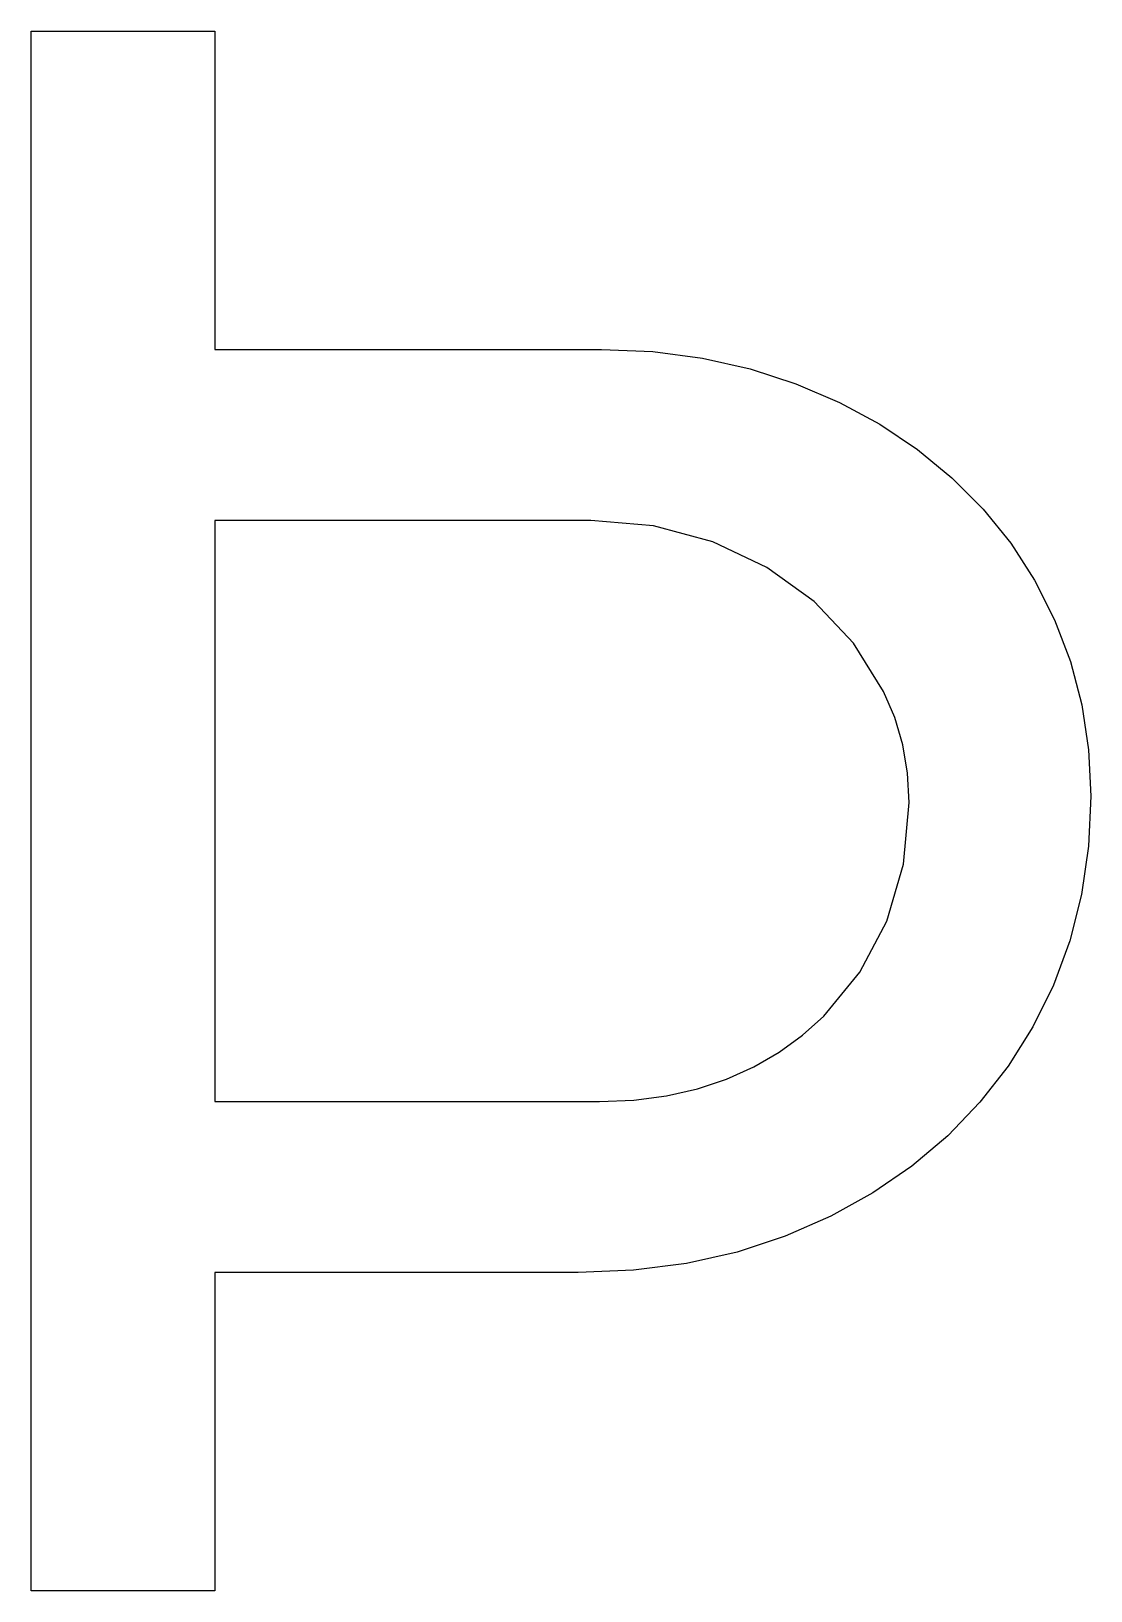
# Model space of a CAD drawing. Extents: x 1.1 to 8, y 0 to 10.1.
import ezdxf

# ---------------------------------------------------------------- set-up
doc = ezdxf.new("R2010")
doc.units = 0
doc.layers.get('0').update_dxf_attribs({"linetype": 'CONTINUOUS'})

msp = doc.modelspace()

# ---------------------------------------------------------------- linework, layer by layer
at = {"color": 0}
for p, q in [((1.08333, 0), (1.08333, 10.1389)), ((1.08333, 10.1389), (2.27778, 10.1389)), ((2.27778, 10.1389), (2.27778, 8.06944)), ((2.27778, 8.06944), (4.79167, 8.06944)), ((4.79167, 8.06944), (5.12586, 8.05561)), ((5.12586, 8.05561), (5.44792, 8.01394)), ((5.44792, 8.01394), (5.75781, 7.9445)), ((5.75781, 7.9445), (6.05556, 7.84722)), ((6.05556, 7.84722), (6.33762, 7.72569)), ((6.33762, 7.72569), (6.60064, 7.58333)), ((6.60064, 7.58333), (6.84457, 7.42019)), ((6.84457, 7.42019), (7.06944, 7.23611)), ((7.06944, 7.23611), (7.27257, 7.03256)), ((7.27257, 7.03256), (7.45139, 6.81076)), ((4.72222, 6.95833), (2.27778, 6.95833)), ((2.27778, 6.95833), (2.27778, 3.18056)), ((5.12847, 6.92367), (4.72222, 6.95833)), ((5.51389, 6.81944), (5.12847, 6.92367)), ((5.86626, 6.65278), (5.51389, 6.81944)), ((7.45139, 6.81076), (7.6059, 6.57075)), ((6.17361, 6.43056), (5.86626, 6.65278)), ((7.6059, 6.57075), (7.73611, 6.3125)), ((6.42882, 6.15972), (6.17361, 6.43056)), ((7.73611, 6.3125), (7.83936, 6.04036)), ((6.625, 5.84722), (6.42882, 6.15972)), ((7.83936, 6.04036), (7.91314, 5.75868)), ((6.69792, 5.67714), (6.625, 5.84722)), ((7.91314, 5.75868), (7.95742, 5.46744)), ((6.75, 5.50006), (6.69792, 5.67714)), ((6.78125, 5.31603), (6.75, 5.50006)), ((7.95742, 5.46744), (7.97222, 5.16667)), ((6.79167, 5.125), (6.78125, 5.31603)), ((6.75521, 4.72396), (6.79167, 5.125)), ((7.97222, 5.16667), (7.95703, 4.83985)), ((7.95703, 4.83985), (7.91146, 4.52604)), ((6.64583, 4.35417), (6.75521, 4.72396)), ((7.91146, 4.52604), (7.8355, 4.22526)), ((6.47049, 4.02262), (6.64583, 4.35417)), ((7.8355, 4.22526), (7.72917, 3.9375)), ((6.23611, 3.73611), (6.47049, 4.02262)), ((7.72917, 3.9375), (7.595, 3.66536)), ((6.0976, 3.61154), (6.23611, 3.73611)), ((7.595, 3.66536), (7.43571, 3.41146)), ((5.94618, 3.50174), (6.0976, 3.61154)), ((5.78168, 3.40668), (5.94618, 3.50174)), ((5.60417, 3.32639), (5.78168, 3.40668)), ((7.43571, 3.41146), (7.25125, 3.17578)), ((5.21349, 3.21701), (5.41444, 3.26258)), ((5.41444, 3.26258), (5.60417, 3.32639)), ((2.27778, 3.18056), (4.77778, 3.18056)), ((4.77778, 3.18056), (5.00125, 3.18967)), ((5.00125, 3.18967), (5.21349, 3.21701)), ((7.25125, 3.17578), (7.04167, 2.95833)), ((7.04167, 2.95833), (6.80903, 2.76128)), ((6.80903, 2.76128), (6.55556, 2.58681)), ((6.55556, 2.58681), (6.28119, 2.43489)), ((6.28119, 2.43489), (5.98611, 2.30556)), ((5.98611, 2.30556), (5.67275, 2.20231)), ((5.67275, 2.20231), (5.34375, 2.12853)), ((4.63889, 2.06944), (2.27778, 2.06944)), ((2.27778, 2.06944), (2.27778, 0)), ((4.99908, 2.08425), (4.63889, 2.06944)), ((5.34375, 2.12853), (4.99908, 2.08425)), ((2.27778, 0), (1.08333, 0))]:
    msp.add_line(p, q, dxfattribs=at)

doc.saveas('drawing.dxf')
